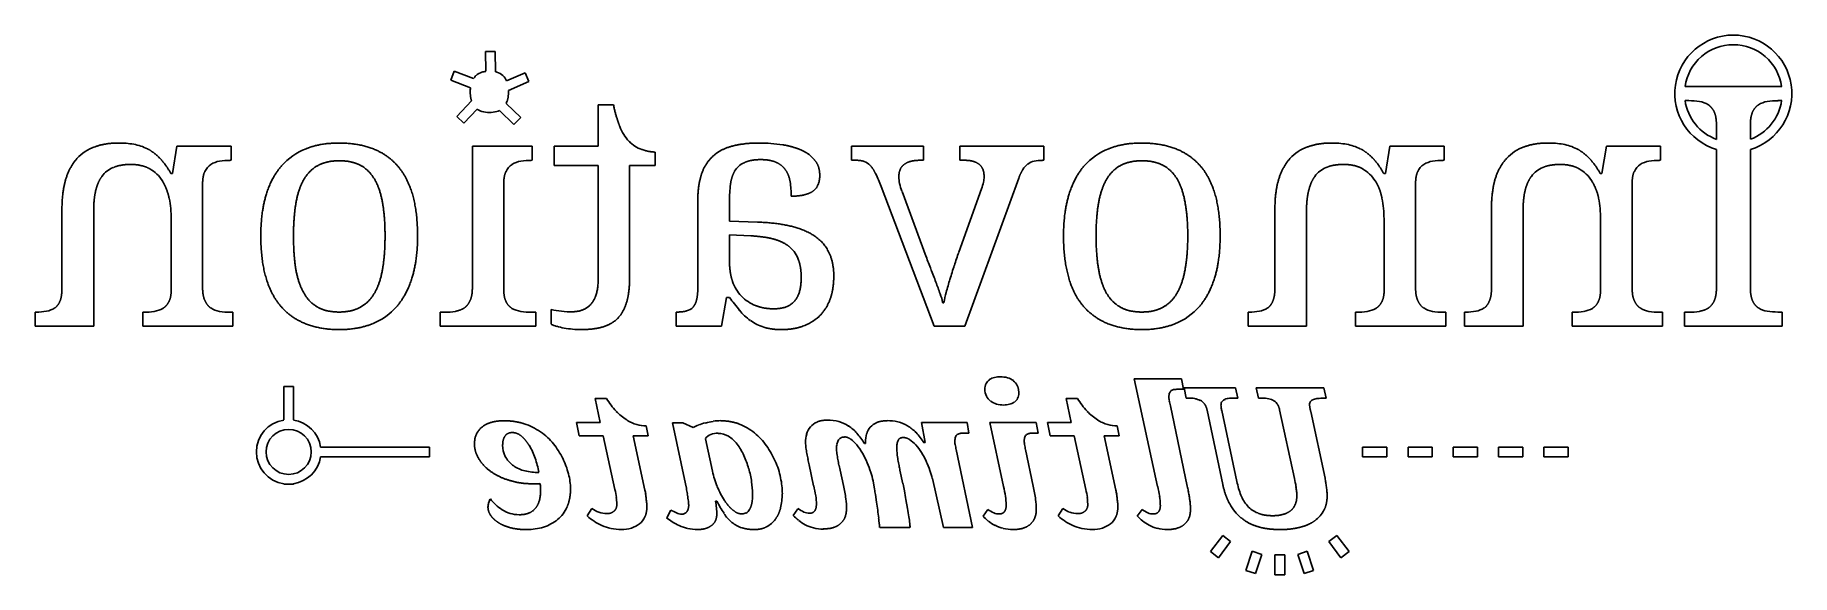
# Model space of a CAD drawing. Header units: millimetres. Extents: x -54 to 55, y -17 to 17.
import ezdxf

# ---------------------------------------------------------------- set-up
doc = ezdxf.new("R2010")
doc.units = ezdxf.units.MM

msp = doc.modelspace()

# ---------------------------------------------------------------- linework, layer by layer
for p, q in [((-25.39, 15.81), (-25.99, 15.79)), ((-25.99, 15.79), (-25.96, 14.57)), ((-25.36, 14.54), (-25.39, 15.81)), ((-27.92, 14.58), (-28.14, 14.03)), ((-26.72, 14.12), (-27.92, 14.58)), ((-23.53, 14.48), (-24.68, 13.98)), ((-23.29, 13.93), (-23.53, 14.48)), ((-28.14, 14.03), (-26.91, 13.55)), ((-24.56, 13.37), (-23.29, 13.93)), ((54.46, 13.62), (48.46, 13.62)), ((-26.85, 12.73), (-27.77, 11.77)), ((-27.33, 11.36), (-26.5, 12.23)), ((-25.12, 12.14), (-24.22, 11.27)), ((-23.8, 11.71), (-24.7, 12.57)), ((-18.04, 12.48), (-18.99, 12.48)), ((-18.99, 12.48), (-18.99, 9.92)), ((48.46, 12.75), (48.7, 12.75)), ((54.23, 12.75), (54.46, 12.75)), ((-27.77, 11.77), (-27.33, 11.36)), ((-24.22, 11.27), (-23.8, 11.71)), ((50.41, 11.25), (50.41, 10.34)), ((52.52, 10.35), (52.52, 11.25)), ((-45.14, 9.92), (-45.41, 8.23)), ((-41.77, 9.92), (-45.14, 9.92)), ((-41.77, 9.05), (-41.77, 9.92)), ((-23.08, 9.92), (-26.8, 9.92)), ((-26.8, 9.92), (-26.8, 1.12)), ((-23.08, 9.05), (-23.08, 9.92)), ((-18.99, 9.92), (-21.72, 9.92)), ((-21.72, 9.92), (-21.72, 8.73)), ((1.2, 9.92), (-3.27, 9.92)), ((-3.27, 9.92), (-3.27, 9.05)), ((1.2, 9.05), (1.2, 9.92)), ((8.66, 9.92), (3.45, 9.92)), ((3.45, 9.92), (3.45, 9.05)), ((8.66, 9.05), (8.66, 9.92)), ((30.14, 9.92), (29.87, 8.23)), ((33.51, 9.92), (30.14, 9.92)), ((33.51, 9.05), (33.51, 9.92)), ((43.58, 9.92), (43.3, 8.23)), ((46.94, 9.92), (43.58, 9.92)), ((46.94, 9.05), (46.94, 9.92)), ((-41.83, 9.05), (-41.77, 9.05)), ((-23.14, 9.05), (-23.08, 9.05)), ((-21.72, 8.73), (-18.99, 8.73)), ((-18.99, 8.73), (-18.99, 1.71)), ((-17.04, 1.77), (-17.04, 8.73)), ((-17.04, 8.73), (-15.45, 8.73)), ((-15.45, 8.73), (-15.45, 9.56)), ((-3.27, 9.05), (-3.01, 9.05)), ((1.04, 9.05), (1.2, 9.05)), ((3.45, 9.05), (3.71, 9.05)), ((8.59, 9.05), (8.66, 9.05)), ((33.45, 9.05), (33.51, 9.05)), ((46.88, 9.05), (46.94, 9.05)), ((50.41, 9.71), (50.41, 1.12)), ((52.52, 1.12), (52.52, 9.71)), ((-45.41, 8.23), (-45.51, 8.23)), ((3.76, -1.25), (7.11, 7.94)), ((29.87, 8.23), (29.76, 8.23)), ((43.3, 8.23), (43.2, 8.23)), ((-43.54, 1.12), (-43.54, 7.62)), ((-24.85, 1.02), (-24.85, 7.62)), ((-1.43, 7.42), (1.86, -1.25)), ((1.36, 3.06), (-0.13, 7.12)), ((4.8, 7.28), (3.39, 3.34)), ((31.74, 1.12), (31.74, 7.62)), ((45.18, 1.12), (45.18, 7.62)), ((-52.27, 6.04), (-52.27, 1.12)), ((-50.3, -1.25), (-50.3, 5.94)), ((-12.81, 6.52), (-12.81, 1.12)), ((-10.84, 5.27), (-10.84, 6.52)), ((23.01, 6.04), (23.01, 1.12)), ((24.97, -1.25), (24.97, 5.94)), ((36.45, 6.04), (36.45, 1.12)), ((38.41, -1.25), (38.41, 5.94)), ((-45.49, 5.41), (-45.49, 1.02)), ((-9.11, 5.21), (-10.84, 5.27)), ((-10.84, 2.73), (-10.84, 4.42)), ((-10.84, 4.42), (-9.51, 4.36)), ((29.79, 5.41), (29.79, 1.02)), ((43.22, 5.41), (43.22, 1.02)), ((-11.34, -1.25), (-11.02, 0.54)), ((-11.02, 0.54), (-10.84, 0.54)), ((2.47, 0.21), (2.4, 0.21)), ((-53.86, -0.37), (-53.94, -0.37)), ((-53.94, -0.37), (-53.94, -1.25)), ((-47.26, -0.37), (-47.26, -1.25)), ((-47.2, -0.37), (-47.26, -0.37)), ((-41.66, -0.37), (-41.83, -0.37)), ((-41.66, -1.25), (-41.66, -0.37)), ((-28.51, -0.37), (-28.79, -0.37)), ((-28.79, -0.37), (-28.79, -1.25)), ((-22.87, -0.37), (-23.14, -0.37)), ((-22.87, -1.25), (-22.87, -0.37)), ((-21.91, -0.21), (-21.91, -1.13)), ((-14.1, -0.37), (-14.16, -0.37)), ((-14.16, -0.37), (-14.16, -1.25)), ((21.41, -0.37), (21.34, -0.37)), ((21.34, -0.37), (21.34, -1.25)), ((28.01, -0.37), (28.01, -1.25)), ((28.08, -0.37), (28.01, -0.37)), ((33.62, -0.37), (33.45, -0.37)), ((33.62, -1.25), (33.62, -0.37)), ((34.85, -0.37), (34.78, -0.37)), ((34.78, -0.37), (34.78, -1.25)), ((41.45, -0.37), (41.45, -1.25)), ((41.51, -0.37), (41.45, -0.37)), ((47.06, -0.37), (46.88, -0.37)), ((47.06, -1.25), (47.06, -0.37)), ((48.7, -0.37), (48.43, -0.37)), ((48.43, -0.37), (48.43, -1.25)), ((54.49, -0.37), (54.23, -0.37)), ((54.49, -1.25), (54.49, -0.37)), ((-53.94, -1.25), (-50.3, -1.25)), ((-47.26, -1.25), (-41.66, -1.25)), ((-28.79, -1.25), (-22.87, -1.25)), ((-14.16, -1.25), (-11.34, -1.25)), ((1.86, -1.25), (3.76, -1.25)), ((21.34, -1.25), (24.97, -1.25)), ((28.01, -1.25), (33.62, -1.25)), ((34.78, -1.25), (38.41, -1.25)), ((41.45, -1.25), (47.06, -1.25)), ((48.43, -1.25), (54.49, -1.25)), ((-37.9, -5), (-38.5, -5)), ((-38.5, -5), (-38.5, -7.07)), ((-37.9, -7.07), (-37.9, -5)), ((17.22, -4.52), (14.28, -4.52)), ((14.28, -4.52), (15.73, -11.19)), ((17.08, -5.16), (17.33, -5.16)), ((17.33, -5.16), (17.22, -4.52)), ((20.56, -5.07), (17.37, -5.07)), ((17.37, -5.07), (17.5, -5.72)), ((20.7, -5.72), (20.56, -5.07)), ((26.05, -5.07), (21.85, -5.07)), ((21.85, -5.07), (21.98, -5.72)), ((26.19, -5.72), (26.05, -5.07)), ((-18.48, -5.74), (-19.18, -5.74)), ((-19.18, -5.74), (-18.87, -7.23)), ((10.76, -5.74), (10.05, -5.74)), ((10.05, -5.74), (10.36, -7.23)), ((17.57, -11.18), (16.52, -6.19)), ((17.5, -5.72), (17.66, -5.72)), ((18.8, -6.46), (19.77, -11.07)), ((20.65, -10.88), (19.71, -6.49)), ((20.54, -5.72), (20.7, -5.72)), ((21.98, -5.72), (22.14, -5.72)), ((23.3, -6.43), (24.22, -10.71)), ((26.03, -5.72), (26.19, -5.72)), ((-18.87, -7.23), (-20.33, -7.23)), ((-20.33, -7.23), (-20.17, -8.06)), ((-15.89, -8.06), (-16.02, -7.44)), ((-13.73, -7.25), (-14.38, -7.25)), ((-14.38, -7.25), (-13.58, -11.04)), ((-13.1, -7.54), (-13.73, -7.25)), ((3.9, -7.23), (1.08, -7.23)), ((1.08, -7.23), (1.31, -8.47)), ((4.01, -7.88), (3.9, -7.23)), ((5.32, -7.23), (6.16, -11.19)), ((8.2, -7.23), (5.32, -7.23)), ((8.31, -7.88), (8.2, -7.23)), ((10.36, -7.23), (8.9, -7.23)), ((8.9, -7.23), (9.06, -8.06)), ((13.34, -8.06), (13.21, -7.44)), ((26.12, -10.69), (25.23, -6.55)), ((-20.17, -8.06), (-18.68, -8.06)), ((-18.68, -8.06), (-17.95, -11.39)), ((-16.1, -11.43), (-16.83, -8.06)), ((-16.83, -8.06), (-15.89, -8.06)), ((-11.9, -10.25), (-12.33, -8.23)), ((-2.4, -8.53), (-2.47, -8.53)), ((-2.4, -8.44), (-2.4, -8.53)), ((1.31, -8.47), (1.22, -8.47)), ((3.2, -8.75), (3.17, -8.6)), ((3.79, -7.88), (4.01, -7.88)), ((7.5, -8.75), (7.47, -8.6)), ((8.09, -7.88), (8.31, -7.88)), ((9.06, -8.06), (10.55, -8.06)), ((10.55, -8.06), (11.28, -11.39)), ((13.13, -11.43), (12.41, -8.06)), ((12.41, -8.06), (13.34, -8.06)), ((-29.45, -8.75), (-36.23, -8.75)), ((-36.23, -9.35), (-29.45, -9.35)), ((-29.45, -9.35), (-29.45, -8.75)), ((4.25, -13.75), (3.23, -8.91)), ((8.01, -11.18), (7.53, -8.91)), ((29.95, -8.75), (28.45, -8.75)), ((28.45, -8.75), (28.45, -9.35)), ((28.45, -9.35), (29.95, -9.35)), ((29.95, -9.35), (29.95, -8.75)), ((32.77, -8.75), (31.27, -8.75)), ((31.27, -8.75), (31.27, -9.35)), ((31.27, -9.35), (32.77, -9.35)), ((32.77, -9.35), (32.77, -8.75)), ((35.58, -8.75), (34.08, -8.75)), ((34.08, -8.75), (34.08, -9.35)), ((34.08, -9.35), (35.58, -9.35)), ((35.58, -9.35), (35.58, -8.75)), ((38.39, -8.75), (36.89, -8.75)), ((36.89, -8.75), (36.89, -9.35)), ((36.89, -9.35), (38.39, -9.35)), ((38.39, -9.35), (38.39, -8.75)), ((41.2, -8.75), (39.7, -8.75)), ((39.7, -8.75), (39.7, -9.35)), ((39.7, -9.35), (41.2, -9.35)), ((41.2, -9.35), (41.2, -8.75)), ((-22.68, -10.32), (-22.79, -10.32)), ((-5.9, -9.85), (-5.62, -11.15)), ((-3.97, -10.18), (-4.04, -9.89)), ((-3.77, -11.14), (-3.97, -10.18)), ((-1.93, -10.85), (-1.84, -11.36)), ((-0.08, -11.04), (-0.26, -10.19)), ((1.75, -10.7), (2.43, -13.75)), ((24.22, -10.71), (24.27, -10.95)), ((-38.5, -11.03), (-38.5, -11.05)), ((-38.5, -11.05), (-37.9, -11.05)), ((-37.9, -11.05), (-37.9, -11.03)), ((-23.04, -11.03), (-22.83, -11.03)), ((-13.58, -11.04), (-13.52, -11.31)), ((-1.78, -11.7), (-1.71, -12.17)), ((-19.39, -12.56), (-19.67, -13.02)), ((-14.48, -12.66), (-14.74, -13.14)), ((-11.72, -12.11), (-11.63, -12.11)), ((-6.59, -12.58), (-6.88, -13)), ((0.2, -12.56), (0.11, -12)), ((5.19, -12.62), (4.9, -13.03)), ((9.84, -12.56), (9.56, -13.02)), ((14.76, -12.62), (14.47, -13.03)), ((-1.52, -13.75), (0.36, -13.75)), ((2.43, -13.75), (4.25, -13.75)), ((19.77, -14.24), (19.01, -15.24)), ((19.01, -15.24), (19.51, -15.62)), ((19.51, -15.62), (20.26, -14.62)), ((20.26, -14.62), (19.77, -14.24)), ((21.6, -15.22), (21.21, -16.41)), ((22.2, -15.41), (21.6, -15.22)), ((25.02, -15.22), (24.43, -15.41)), ((25.41, -16.41), (25.02, -15.22)), ((26.86, -14.24), (26.36, -14.62)), ((26.36, -14.62), (27.11, -15.62)), ((27.61, -15.24), (26.86, -14.24)), ((27.11, -15.62), (27.61, -15.24)), ((21.81, -16.6), (22.2, -15.41)), ((23.62, -15.43), (23, -15.43)), ((23, -15.43), (23, -16.68)), ((23.62, -16.68), (23.62, -15.43)), ((24.43, -15.41), (24.82, -16.6)), ((21.21, -16.41), (21.81, -16.6)), ((23, -16.68), (23.62, -16.68)), ((24.82, -16.6), (25.41, -16.41))]:
    msp.add_line(p, q)
msp.add_circle((-38.2, -9.05), 1.4)
for centre, radius, start, end in [((51.46, 13.19), 3.63, -433.0584, -106.7805), ((51.46, 13.19), 3.03, 8.3065, 171.6935), ((-25.76, 13.51), 1.14, 135.6824, 147.7426), ((-25.97, 13.69), 0.862, 105.6416, 134.4414), ((-25.76, 12.93), 1.65, 97.1348, 105.6673), ((-25.73, 12.91), 1.67, 74.4632, 77.4447), ((-25.53, 13.64), 0.912, 46.5187, 73.9766), ((-25.62, 13.57), 1.03, 23.4593, 45.6547), ((-24.79, 13.32), 2.14, 173.8321, 180.4932), ((-25.94, 12.95), 0.915, 232.1804, 253.2066), ((-25.76, 13.55), 1.54, 253.126, 270.4506), ((-25.73, 13.57), 1.56, 269.3354, 286.7348), ((-25.56, 13), 0.97, 287.1694, 297.3954), ((-25.61, 13.02), 1.01, 333.5866, 340.8738), ((51.46, 13.19), 3.03, -171.6935, -110.2346), ((48.72, 8.56), 4.19, 81.1238, 90.2021), ((49.18, 11.39), 1.32, 56.4244, 82.0572), ((51.46, 13.19), 3.03, -69.5685, -8.3065), ((53.76, 11.36), 1.35, 98.3127, 123.2774), ((54.21, 8.58), 4.16, 89.69, 98.8859), ((-14.78, 12.29), 3.09, 201.755, 221.983), ((-49.3, 7.28), 2.77, 109.8816, 137.4294), ((-48.74, 4.4), 5.72, 80.6547, 90.2462), ((-48.29, 7.19), 2.89, 62.6195, 80.5311), ((-15.64, 11.6), 1.99, 223.7137, 251.2289), ((-8.95, 1.14), 8.98, 80.9709, 90.3026), ((25.98, 7.28), 2.77, 109.8816, 137.4294), ((26.53, 4.4), 5.72, 80.6547, 90.2462), ((26.98, 7.19), 2.89, 62.6195, 80.5311), ((39.42, 7.28), 2.77, 109.8816, 137.4294), ((39.97, 4.4), 5.72, 80.6547, 90.2462), ((40.42, 7.19), 2.89, 62.6195, 80.5311), ((-42.45, 7.92), 1.04, 123.6366, 155.2495), ((-42.27, 7.58), 1.43, 98.6733, 122.1284), ((-41.85, 5.08), 3.96, 89.7131, 99.2595), ((-35.72, 6.16), 3.87, 111.145, 138.9368), ((-23.76, 7.92), 1.04, 123.6366, 155.2495), ((-23.58, 7.58), 1.43, 98.6733, 122.1284), ((-23.16, 5.08), 3.96, 89.7131, 99.2595), ((-9.35, 7.66), 1.37, 115.3428, 148.7626), ((-2.77, 8.13), 0.892, 41.9547, 71.9387), ((8.41, 7.85), 1.22, 127.3555, 148.9981), ((8.3, 7.95), 1.07, 102.5762, 125.9996), ((8.55, 6.67), 2.37, 89.0316, 101.8987), ((14.09, 6.16), 3.87, 111.145, 138.9368), ((32.82, 7.92), 1.04, 123.6366, 155.2495), ((33.01, 7.58), 1.43, 98.6733, 122.1284), ((33.43, 5.08), 3.96, 89.7131, 99.2595), ((46.26, 7.92), 1.04, 123.6366, 155.2495), ((46.44, 7.58), 1.43, 98.6733, 122.1284), ((46.86, 5.08), 3.96, 89.7131, 99.2595), ((-48.45, 7.06), 1.67, 112.4286, 143.5944), ((-47.88, 6.62), 2.17, 32.0737, 60.7485), ((-12.37, 6.85), 5.36, 359.6099, 369.321), ((-10.35, 4.07), 9.53, 20.556, 25.876), ((1.87, 8.06), 2.2, 181.1921, 191.8826), ((0.98, 8.64), 4.06, 340.3781, 346.4393), ((3.4, 8.04), 1.56, 346.8627, 359.8132), ((26.83, 7.06), 1.67, 112.4286, 143.5944), ((27.39, 6.62), 2.17, 32.0737, 60.7485), ((40.27, 7.06), 1.67, 112.4286, 143.5944), ((40.83, 6.62), 2.17, 32.0737, 60.7485), ((-51.77, 5.44), 6.28, 359.7416, 371.5057), ((-2.63, 6.57), 8.21, 173.0999, 180.3033), ((2.41, 8.16), 2.75, 191.4411, 202.0791), ((23.5, 5.44), 6.28, 359.7416, 371.5057), ((36.94, 5.44), 6.28, 359.7416, 371.5057), ((-8.25, 2.29), 1.79, 18.2774, 48.959), ((30.32, -6.23), 28.58, 160.4471, 162.156), ((105.26, 42.5), 111.13, 200.7825, 201.2157), ((-101.76, -37.86), 110.94, 20.7699, 21.211), ((39.91, -9.39), 38.68, 162.0548, 163.4032), ((-8.25, 2.35), 2.54, 198.8624, 223.2051), ((-25.92, -9.13), 29.84, 19.3609, 20.8349), ((32.33, -7.15), 30.78, 163.3709, 164.9362), ((4.89, 12.23), 19.6, 216.6239, 219.6058), ((-8.35, 2.3), 2.43, 224.0128, 248.9748), ((-3.05, -1.15), 5.62, 13.9513, 19.8691), ((8.42, -0.77), 6.03, 164.3899, 170.6804), ((-53.84, 3.43), 3.8, 269.6123, 279.2902), ((-53.4, 0.85), 1.18, 278.676, 305.5433), ((-47.18, 4.15), 4.53, 269.7764, 278.1064), ((-46.73, 1.1), 1.44, 277.3184, 300.3976), ((-42.31, 0.97), 1.31, 236.2474, 261.7268), ((-41.85, 3.78), 4.16, 261.1115, 270.3453), ((-34.43, 2.52), 3.89, 291.4422, 319.2204), ((-28.5, 3.81), 4.19, 269.7979, 278.8761), ((-23.61, 1.11), 1.45, 239.6942, 262.5672), ((-23.16, 4.14), 4.52, 261.8907, 270.2568), ((-19.85, 10.59), 11, 259.1981, 262.5743), ((-20.61, 5.07), 5.43, 263.0273, 270.3488), ((-13.71, 0.5), 0.829, 284.6295, 317.5763), ((-7.38, 2.08), 3.68, 219.4883, 233.8851), ((-7.84, 1.48), 2.92, 234.4109, 252.6594), ((-7.14, 1.31), 2.69, 287.9028, 313.567), ((15.38, 2.52), 3.89, 291.4422, 319.2204), ((21.44, 3.43), 3.8, 269.6123, 279.2902), ((21.87, 0.85), 1.18, 278.676, 305.5433), ((28.09, 4.15), 4.53, 269.7764, 278.1064), ((28.55, 1.1), 1.44, 277.3184, 300.3976), ((32.97, 0.97), 1.31, 236.2474, 261.7268), ((33.42, 3.78), 4.16, 261.1115, 270.3453), ((34.88, 3.43), 3.8, 269.6123, 279.2902), ((35.31, 0.85), 1.18, 278.676, 305.5433), ((41.53, 4.15), 4.53, 269.7764, 278.1064), ((41.99, 1.1), 1.44, 277.3184, 300.3976), ((46.41, 0.97), 1.31, 236.2474, 261.7268), ((46.86, 3.78), 4.16, 261.1115, 270.3453), ((48.72, 3.81), 4.19, 269.7979, 278.8761), ((53.76, 1.01), 1.35, 236.7226, 261.6873), ((54.21, 3.79), 4.16, 261.1141, 270.31), ((-20.95, 1.04), 2.38, 246.0231, 254.865), ((-20.25, 3.38), 4.82, 254.1577, 259.8247), ((-20.01, 4.68), 6.14, 259.7505, 264.6736), ((-20.04, 4.02), 5.48, 264.3819, 269.8032), ((5.72, -5.14), 0.712, 152.826, 181.7758), ((5.94, -5.18), 0.93, 178.5766, 206.3502), ((5.71, -5.15), 0.708, 125.2426, 151.4847), ((5.8, -5.29), 0.882, 102.784, 124.8394), ((5.97, -5.98), 1.59, 89.6538, 103.1225), ((5.98, -6.05), 1.66, 75.1062, 90.2432), ((6.17, -5.41), 0.992, 52.2383, 75.6658), ((6.22, -5.32), 0.884, 25.594, 51.3737), ((6.4, -5.41), 0.712, 333.8093, 361.4647), ((16.75, -5.49), 0.299, 125.2722, 162.5235), ((16.83, -5.65), 0.481, 96.1922, 121.9669), ((17.05, -7.29), 2.13, 89.3559, 97.3761), ((-14.78, -3.55), 4.29, 210.6107, 224.014), ((-15.26, -4.01), 3.63, 224.0581, 237.2693), ((5.9, -5.18), 0.896, 207.1556, 233.2355), ((6.05, -4.98), 1.15, 233.6106, 254.3039), ((6.16, -4.61), 1.53, 253.945, 270.1464), ((6.18, -4.65), 1.49, 269.4893, 283.9677), ((6.33, -5.27), 0.852, 283.6432, 306.0268), ((6.43, -5.41), 0.688, 306.6431, 332.7865), ((14.45, -3.55), 4.29, 210.6107, 224.014), ((13.97, -4.01), 3.63, 224.0581, 237.2693), ((17.31, -5.64), 0.878, 181.9761, 186.9485), ((18.8, -5.47), 2.38, 186.5001, 189.6146), ((20.33, -5.23), 3.93, 189.4195, 191.757), ((21.06, -5.09), 4.67, -168.3359, -166.3194), ((17.66, -8.35), 2.64, 81.8756, 90.1344), ((17.88, -6.85), 1.11, 63.8977, 82.1628), ((18.04, -6.5), 0.736, 35.9233, 63.2284), ((20, -6.11), 0.335, 143.829, 182.5921), ((21.09, -6.07), 1.43, 182.3522, 188.584), ((23.51, -5.78), 3.87, 187.5121, 190.6334), ((20.05, -6.18), 0.413, 109.6704, 140.7193), ((20.25, -6.75), 1.03, 93.7861, 109.7232), ((20.53, -9.8), 4.09, 89.8008, 94.7557), ((22.15, -8.47), 2.76, 82.0602, 90.1506), ((22.38, -6.9), 1.17, 64.8942, 82.4365), ((22.56, -6.49), 0.722, 36.9228, 64.2579), ((25.5, -6.11), 0.339, 144.2991, 182.5996), ((25.54, -6.17), 0.406, 109.3725, 140.9751), ((25.75, -6.76), 1.03, 93.9751, 109.731), ((26.01, -9.71), 3.99, 89.7756, 94.81), ((-38.2, -9.05), 2, -261.3731, -98.6269), ((-38.2, -9.05), 2, 8.6269, 81.3731), ((-24.79, -11), 3.89, 55.1998, 72.1075), ((-15.85, -4.93), 2.54, 237.2982, 253.0557), ((-15.98, -5.37), 2.07, 252.9638, 268.9844), ((-11.96, -9.6), 2.35, 109.7845, 118.7626), ((-11.25, -11.47), 4.36, 104.4402, 110.2924), ((-11.1, -12.03), 4.93, 98.8919, 104.4945), ((-11.37, -10.2), 3.09, 90.1215, 99.1255), ((-11.53, -10.64), 3.56, 51.0843, 68.7512), ((-4.93, -8.24), 1.16, 140.3867, 165.3104), ((-4.97, -8.23), 1.12, 112.9843, 139.5453), ((-4.74, -9.72), 2.64, 74.9165, 90.6807), ((-4.65, -9.29), 2.2, 57.0228, 74.3445), ((-4.85, -9.56), 2.54, 40.9762, 56.6098), ((-1.24, -8.24), 1.13, 139.8875, 164.2843), ((-1.3, -8.22), 1.07, 111.5124, 138.7716), ((-1.04, -10.02), 2.91, 77.0972, 90.4651), ((-0.88, -9.28), 2.15, 59.5705, 76.6213), ((-1.1, -9.61), 2.54, 43.8552, 59.1815), ((13.38, -4.93), 2.54, 237.2982, 253.0557), ((13.25, -5.37), 2.07, 252.9638, 268.9844), ((-23.46, -8.66), 1.46, 178.9961, 207.2433), ((-27, -10.84), 4.33, 18.8735, 30.5393), ((-24.88, -11.12), 4.04, 39.4219, 55.0272), ((-25.41, -11.56), 4.72, 26.555, 39.5399), ((-11.76, -8.63), 0.701, 110.2676, 144.8914), ((-11.56, -9.11), 1.22, 89.6074, 111.1924), ((-11.54, -9.1), 1.2, 57.9923, 90.5608), ((-11.99, -9.78), 2.02, 36.8202, 57.4376), ((-13.27, -10.77), 3.64, 24.3142, 37.1802), ((-11.81, -10.97), 3.99, 35.1195, 50.9148), ((-12.93, -11.78), 5.37, 23.5617, 35.3611), ((-4.09, -8.46), 2.03, 165.117, 180.314), ((-3.67, -8.46), 2.45, 180.3253, 188.0293), ((-2.68, -8.83), 1.52, 170.6443, 179.6572), ((-3.47, -8.68), 0.709, 152.2864, 171.5956), ((-3.69, -8.58), 0.469, 124.3233, 151.8591), ((-3.73, -8.55), 0.421, 87.326, 122.0869), ((-4.5, -9.87), 2, 38.7029, 53.6965), ((-5.71, -10.87), 3.57, 29.2079, 39.1339), ((-6.56, -11.04), 4.8, 31.5065, 40.9192), ((-0.58, -8.43), 1.82, 164.2884, 180.4074), ((1.77, -8.83), 2.23, 173.9545, 179.8892), ((0.38, -8.68), 0.836, 159.3562, 174.6387), ((-0.06, -8.51), 0.367, 127.7726, 159.3231), ((-0.63, -9.78), 1.78, 40.7422, 57.0726), ((-1.93, -10.94), 3.53, 31.5787, 41.1754), ((-2.14, -10.6), 3.98, 32.1961, 43.6594), ((4.01, -8.36), 0.868, 181.7713, 186.9261), ((5.41, -8.21), 2.28, 186.4984, 189.7346), ((3.47, -8.22), 0.306, 125.842, 162.3446), ((3.55, -8.37), 0.469, 96.4466, 122.425), ((3.76, -9.95), 2.07, 89.3048, 97.4747), ((8.32, -8.36), 0.868, 181.7713, 186.9261), ((9.72, -8.21), 2.28, 186.4984, 189.7346), ((7.78, -8.22), 0.306, 125.842, 162.3446), ((7.85, -8.37), 0.469, 96.4466, 122.425), ((8.07, -9.95), 2.07, 89.3048, 97.4747), ((-38.2, -9.05), 2, -81.3731, -8.6269), ((-23.31, -8.56), 1.64, 208.0519, 232.6468), ((-27.76, -11.16), 5.15, 9.4098, 19.4786), ((-25.27, -11.49), 4.56, 13.6699, 26.5923), ((-15.19, -11.68), 5.76, 16.0343, 24.6697), ((-12.89, -11.77), 5.34, 12.0781, 23.6423), ((1.98, -7.7), 8.15, -172.2449, -169.7309), ((3.64, -7.41), 9.83, -169.7478, -167.6323), ((-17.35, -12.02), 11.65, 10.7134, 12.4145), ((-1.49, -8.79), 2.71, 180.5655, 187.6818), ((4.23, -8.09), 8.47, -172.7632, -170.2041), ((2.85, -8.33), 7.07, 189.7297, 192.6965), ((-8.24, -12.34), 6.5, 23.7645, 29.5861), ((-7.99, -12.24), 6.22, 17.9914, 23.8711), ((2.32, -8.8), 2.78, 180.5952, 187.5904), ((6.91, -8.25), 7.41, -172.8806, -169.9309), ((40.31, -2.32), 41.33, -169.9353, -169.4283), ((-3.59, -12), 5.5, 25.4063, 31.9295), ((-3.93, -12.17), 5.87, 19.6017, 25.5034), ((7.91, -7.89), 4.79, -169.6044, -167.6454), ((12.21, -7.89), 4.79, -169.6044, -167.6454), ((-23.05, -8.2), 2.09, 232.8211, 253.7303), ((-22.82, -7.46), 2.86, 253.5208, 270.5559), ((-24.75, -11.39), 4.04, 0.4572, 13.9958), ((-6.81, -9.18), 5.2, 191.804, 202.9128), ((-15.68, -11.84), 6.28, 8.4497, 16.2166), ((-12.36, -11.68), 4.8, 0.3975, 12.3606), ((-5.92, -11.6), 4.06, 10.6214, 18.384), ((18.54, -6.41), 19.18, 190.4932, 191.3599), ((-2.15, -11.56), 3.99, 12.4526, 19.9613), ((25.68, -9.88), 5.13, 191.2939, 201.2055), ((20.44, -11.86), 5.8, 9.095, 11.642), ((-25.12, -12.37), 0.688, 143.4709, 164.8121), ((-23.56, -10.44), 2.61, 215.7622, 226.2464), ((-22.82, -9.07), 1.96, 269.8992, 276.6665), ((-24.76, -11.32), 2.19, 1.7781, 8.1217), ((-29.76, -11.49), 7.19, 0.1079, 1.8791), ((-22.37, -12.49), 4.55, 7.7234, 13.9366), ((-20.97, -12.3), 3.13, 0.5462, 7.6866), ((-22.06, -12.73), 6.11, 9.9469, 12.2986), ((-21.32, -12.61), 5.35, 7.1151, 10.0447), ((-21.18, -12.6), 5.21, 4.2232, 7.1713), ((-21.74, -13.08), 8.41, 9.7174, 12.1679), ((-23.53, -13.4), 10.22, 7.7832, 9.8349), ((-6.79, -9.23), 5.2, 202.389, 212.9993), ((-14.63, -11.71), 5.22, 0.5332, 8.7611), ((-12.34, -11.71), 2.93, 349.5059, 361.0461), ((-10.93, -11.68), 3.36, 345.3678, 360.5373), ((-14.87, -13.33), 9.51, 9.4339, 13.2278), ((-8.85, -12.34), 3.41, 0.3937, 9.6372), ((-12.92, -13.19), 9.38, 7.4824, 12.6022), ((-8.8, -12.66), 5.23, 0.8564, 7.633), ((-9.34, -12.78), 7.63, 8.1607, 10.7483), ((-12.28, -13.76), 12.51, 10.5287, 12.5664), ((-29.46, -17.02), 29.99, 9.623, 10.653), ((-6.19, -13.9), 12.65, 9.5093, 12.3706), ((2.99, -12.37), 3.34, 0.3906, 9.726), ((-1.84, -13.38), 10.09, 7.8617, 12.6183), ((6.86, -12.49), 4.55, 7.7234, 13.9366), ((8.26, -12.3), 3.13, 0.5462, 7.6866), ((7.17, -12.73), 6.11, 9.9469, 12.2986), ((7.91, -12.61), 5.35, 7.1151, 10.0447), ((8.05, -12.6), 5.21, 4.2232, 7.1713), ((3.38, -13.9), 12.65, 9.5093, 12.3706), ((12.55, -12.37), 3.34, 0.3906, 9.726), ((22.94, -10.95), 2.18, 200.9183, 221.6468), ((19.05, -12), 5.33, 8.466, 11.4218), ((17.67, -12.21), 6.72, 6.0795, 8.5028), ((21.85, -11.78), 2.52, 0.282, 6.3353), ((19.3, -12.06), 6.95, 6.7946, 9.2599), ((17.18, -12.32), 9.09, 4.9877, 6.8469), ((23.36, -11.8), 2.89, 0.6989, 5.4168), ((-24.81, -12.48), 1.02, 163.563, 180.3059), ((-23.76, -10.66), 2.31, 226.1049, 238.9078), ((-23.75, -10.65), 2.33, 238.8643, 252.2719), ((-23.91, -11.13), 1.82, 252.3311, 270.3722), ((-22.92, -11.59), 2.18, 310.3471, 336.307), ((-16.12, -8.84), 5.49, 229.7115, 235.301), ((-17.98, -10.38), 2.6, 237.0597, 247.8558), ((-18.46, -11.53), 1.35, 248.5094, 270.9064), ((-17.2, -12.59), 1.21, 309.7134, 336.1307), ((-19.28, -12.47), 3.31, 0.2473, 4.3809), ((-11.73, -7.8), 5.58, 240.5156, 244.5385), ((-13.8, -12.15), 0.763, 244.5299, 270.0212), ((-13.79, -12.54), 0.376, 268.56, 322.7197), ((-15.66, -12.36), 2.28, 1.0261, 8.4372), ((-16.04, -13.01), 4.42, 6.2084, 11.7086), ((-15.38, -12.9), 3.75, 359.9312, 365.613), ((-3.92, -8.03), 8.72, 207.9081, 213.6531), ((-9.07, -11.47), 2.54, 213.3954, 230.2128), ((-10.06, -12.33), 0.567, 269.4677, 297.1469), ((-10.06, -12.38), 0.53, 299.1989, 331.3926), ((-4.05, -10.24), 3.95, 224.143, 230.6912), ((-4.86, -9.93), 3.16, 236.7623, 244.4772), ((-5.89, -12.03), 0.828, 246.1582, 270.8272), ((-54.06, -19.72), 52.89, 7.6569, 8.2156), ((-34.86, -17.17), 33.52, 6.8667, 7.6995), ((-26.75, -17.17), 27.34, 8.5953, 9.6976), ((-13.11, -15.13), 13.56, 6.8971, 8.6793), ((7.28, -10.8), 3.27, 223.1055, 230.9417), ((6.67, -10.45), 2.63, 235.7597, 244.9616), ((5.9, -12.05), 0.854, 246.5096, 270.675), ((3.24, -12.7), 4.96, 0.8553, 8.0693), ((13.11, -8.84), 5.49, 229.7115, 235.301), ((11.25, -10.38), 2.6, 237.0597, 247.8558), ((10.77, -11.53), 1.35, 248.5094, 270.9064), ((12.03, -12.59), 1.21, 309.7134, 336.1307), ((9.95, -12.47), 3.31, 0.2473, 4.3809), ((16.89, -10.76), 3.32, 223.0921, 230.7851), ((16.24, -10.45), 2.63, 235.7596, 244.9617), ((15.46, -12.05), 0.854, 246.5098, 270.675), ((22.73, -10.94), 2.86, 207.8846, 230.7056), ((22.6, -11.21), 1.76, 222.6238, 247.9454), ((24.45, -11.86), 1.79, 305.2937, 333.4122), ((-23.4, -10.39), 3.48, 269.5786, 287.0927), ((-23.1, -11.33), 2.49, 286.9061, 309.6684), ((-17.58, -10.93), 2.94, 235.4061, 246.2455), ((-17.53, -10.82), 3.06, 246.3024, 257.3617), ((-17.57, -10.95), 2.92, 257.6499, 270.4841), ((-17.53, -11.72), 2.15, 269.4629, 286.2412), ((-17.32, -12.41), 1.42, 286.0651, 308.9673), ((-11.4, -8.75), 5.52, 232.71, 237.1636), ((-12.68, -10.72), 3.17, 237.2837, 246.2358), ((-12.74, -10.85), 3.03, 246.2355, 256.6692), ((-12.85, -11.29), 2.58, 256.8492, 270.4703), ((-9.44, -11.89), 1.98, 230.7317, 251.0459), ((-9.25, -12.32), 1.55, 297.2755, 324.0014), ((-5.06, -11.48), 2.35, 230.7365, 242.7541), ((-5.07, -11.47), 2.36, 242.9338, 256.1296), ((-5.04, -11.36), 2.48, 256.3027, 270.5856), ((-17.55, -15.1), 16.08, 5.5643, 6.9354), ((-4.85, -13.9), 3.33, 2.5554, 6.1456), ((-2.33, -13.86), 2.7, 2.32, 7.6353), ((6.69, -11.53), 2.33, 230.9769, 243.1966), ((6.76, -11.38), 2.49, 243.2098, 255.7062), ((6.73, -11.46), 2.41, 256.0328, 270.6323), ((11.65, -10.93), 2.94, 235.4061, 246.2455), ((11.7, -10.82), 3.06, 246.3024, 257.3617), ((11.66, -10.95), 2.92, 257.6499, 270.4841), ((11.7, -11.72), 2.15, 269.4629, 286.2412), ((11.91, -12.41), 1.42, 286.0651, 308.9673), ((16.27, -11.52), 2.34, 230.8026, 242.8822), ((16.3, -11.46), 2.41, 243.0124, 255.9282), ((16.3, -11.42), 2.44, 256.123, 270.5909)]:
    msp.add_arc(centre, radius, start, end)
for points in [[(-26.93, 13.3), (-26.93, 12.96), (-26.85, 12.73)], [(-24.65, 12.69), (-24.56, 12.93), (-24.56, 13.3)], [(-24.56, 13.3), (-24.56, 13.34), (-24.56, 13.37)], [(-17.65, 11.15), (-17.87, 11.68), (-18.04, 12.48)], [(49.91, 12.49), (50.14, 12.33), (50.28, 12.04)], [(50.28, 12.04), (50.41, 11.74), (50.41, 11.25)], [(52.52, 11.25), (52.52, 11.74), (52.65, 12.04)], [(52.65, 12.04), (52.78, 12.33), (53.02, 12.49)], [(-48.77, 10.12), (-49.59, 10.12), (-50.24, 9.88)], [(-35.09, 10.12), (-36.22, 10.12), (-37.12, 9.77)], [(-31.44, 8.7), (-32.68, 10.12), (-35.09, 10.12)], [(-10.66, 9.93), (-11.37, 9.75), (-11.85, 9.32)], [(-8.99, 10.12), (-9.95, 10.12), (-10.66, 9.93)], [(-6.34, 9.66), (-6.86, 9.9), (-7.54, 10.01)], [(14.72, 10.12), (13.59, 10.12), (12.7, 9.77)], [(18.38, 8.7), (17.14, 10.12), (14.72, 10.12)], [(26.51, 10.12), (25.68, 10.12), (25.04, 9.88)], [(39.94, 10.12), (39.12, 10.12), (38.47, 9.88)], [(-51.34, 9.15), (-51.79, 8.66), (-52.03, 7.89)], [(-49.08, 8.6), (-48.65, 8.79), (-48.01, 8.79)], [(-48.01, 8.79), (-47.3, 8.79), (-46.82, 8.52)], [(-46.2, 9.18), (-46.56, 9.55), (-46.96, 9.76)], [(-45.51, 8.23), (-45.84, 8.81), (-46.2, 9.18)], [(-37.26, 7.85), (-36.93, 8.43), (-36.38, 8.73)], [(-36.38, 8.73), (-35.84, 9.02), (-35.06, 9.02)], [(-35.06, 9.02), (-34.27, 9.02), (-33.73, 8.73)], [(-33.73, 8.73), (-33.19, 8.43), (-32.86, 7.85)], [(-15.45, 9.56), (-15.83, 9.56), (-16.28, 9.72)], [(-11.85, 9.32), (-12.33, 8.89), (-12.57, 8.21)], [(-9.93, 8.9), (-9.55, 9.09), (-8.91, 9.09)], [(-8.91, 9.09), (-8.31, 9.09), (-7.94, 8.92)], [(-7.94, 8.92), (-7.57, 8.75), (-7.36, 8.44)], [(-5.54, 9.04), (-5.83, 9.42), (-6.34, 9.66)], [(-5.24, 8.13), (-5.24, 8.67), (-5.54, 9.04)], [(-3.01, 9.05), (-2.71, 9.05), (-2.49, 8.98)], [(-2.11, 8.73), (-1.93, 8.54), (-1.78, 8.23)], [(-0.33, 8.02), (-0.33, 8.56), (0.01, 8.8)], [(0.01, 8.8), (0.35, 9.05), (1.04, 9.05)], [(3.71, 9.05), (4.34, 9.05), (4.65, 8.8)], [(4.65, 8.8), (4.96, 8.56), (4.96, 8.04)], [(12.55, 7.85), (12.89, 8.43), (13.43, 8.73)], [(13.43, 8.73), (13.98, 9.02), (14.76, 9.02)], [(14.76, 9.02), (15.54, 9.02), (16.08, 8.73)], [(16.08, 8.73), (16.62, 8.43), (16.96, 7.85)], [(23.94, 9.15), (23.49, 8.66), (23.25, 7.89)], [(26.19, 8.6), (26.63, 8.79), (27.26, 8.79)], [(27.26, 8.79), (27.97, 8.79), (28.46, 8.52)], [(29.08, 9.18), (28.72, 9.55), (28.32, 9.76)], [(29.76, 8.23), (29.44, 8.81), (29.08, 9.18)], [(37.38, 9.15), (36.92, 8.66), (36.68, 7.89)], [(39.63, 8.6), (40.07, 8.79), (40.7, 8.79)], [(40.7, 8.79), (41.41, 8.79), (41.89, 8.52)], [(42.51, 9.18), (42.15, 9.55), (41.75, 9.76)], [(43.2, 8.23), (42.87, 8.81), (42.51, 9.18)], [(-52.03, 7.89), (-52.27, 7.11), (-52.27, 6.04)], [(-50.18, 7.15), (-50.06, 7.68), (-49.79, 8.05)], [(-46.04, 7.77), (-45.75, 7.3), (-45.62, 6.69)], [(-43.54, 7.62), (-43.54, 8.08), (-43.4, 8.36)], [(-38.64, 8.7), (-39.27, 7.99), (-39.6, 6.9)], [(-37.75, 6.39), (-37.6, 7.27), (-37.26, 7.85)], [(-32.86, 7.85), (-32.52, 7.27), (-32.37, 6.39)], [(-30.2, 4.36), (-30.2, 7.28), (-31.44, 8.7)], [(-24.85, 7.62), (-24.85, 8.08), (-24.71, 8.36)], [(-12.57, 8.21), (-12.81, 7.52), (-12.81, 6.52)], [(-10.78, 7.55), (-10.72, 8.03), (-10.52, 8.37)], [(-7.36, 8.44), (-7.15, 8.14), (-7.08, 7.72)], [(-5.69, 7.11), (-5.24, 7.41), (-5.24, 8.13)], [(7.11, 7.94), (7.23, 8.26), (7.36, 8.47)], [(11.17, 8.7), (10.55, 7.99), (10.22, 6.9)], [(12.06, 6.39), (12.22, 7.27), (12.55, 7.85)], [(16.96, 7.85), (17.29, 7.27), (17.44, 6.39)], [(19.61, 4.36), (19.61, 7.28), (18.38, 8.7)], [(23.25, 7.89), (23.01, 7.11), (23.01, 6.04)], [(25.1, 7.15), (25.22, 7.68), (25.49, 8.05)], [(29.24, 7.77), (29.53, 7.3), (29.66, 6.69)], [(31.74, 7.62), (31.74, 8.08), (31.88, 8.36)], [(36.68, 7.89), (36.45, 7.11), (36.45, 6.04)], [(38.53, 7.15), (38.66, 7.68), (38.92, 8.05)], [(42.67, 7.77), (42.97, 7.3), (43.1, 6.69)], [(45.18, 7.62), (45.18, 8.08), (45.31, 8.36)], [(-50.3, 5.94), (-50.3, 6.62), (-50.18, 7.15)], [(-39.6, 6.9), (-39.93, 5.82), (-39.93, 4.36)], [(-7.01, 6.82), (-6.15, 6.82), (-5.69, 7.11)], [(10.22, 6.9), (9.89, 5.82), (9.89, 4.36)], [(24.97, 5.94), (24.97, 6.62), (25.1, 7.15)], [(38.41, 5.94), (38.41, 6.62), (38.53, 7.15)], [(-37.9, 4.36), (-37.9, 5.51), (-37.75, 6.39)], [(-32.37, 6.39), (-32.22, 5.51), (-32.22, 4.36)], [(11.91, 4.36), (11.91, 5.51), (12.06, 6.39)], [(17.44, 6.39), (17.6, 5.51), (17.6, 4.36)], [(-5.55, 4.34), (-6.73, 5.14), (-9.11, 5.21)], [(-39.93, 4.36), (-39.93, 1.42), (-38.68, -0.02)], [(-37.76, 2.31), (-37.9, 3.2), (-37.9, 4.36)], [(-32.22, 4.36), (-32.22, 3.2), (-32.37, 2.31)], [(-30.53, 1.8), (-30.2, 2.89), (-30.2, 4.36)], [(-9.51, 4.36), (-8.63, 4.31), (-8.03, 4.14)], [(-8.03, 4.14), (-7.44, 3.96), (-7.07, 3.64)], [(-4.37, 1.87), (-4.37, 3.53), (-5.55, 4.34)], [(9.89, 4.36), (9.89, 1.42), (11.13, -0.02)], [(12.06, 2.31), (11.91, 3.2), (11.91, 4.36)], [(17.6, 4.36), (17.6, 3.2), (17.44, 2.31)], [(19.28, 1.8), (19.61, 2.89), (19.61, 4.36)], [(-37.27, 0.83), (-37.61, 1.43), (-37.76, 2.31)], [(-32.37, 2.31), (-32.52, 1.43), (-32.86, 0.83)], [(-10.65, 1.53), (-10.84, 2.07), (-10.84, 2.73)], [(-6.55, 2.85), (-6.39, 2.38), (-6.39, 1.77)], [(12.54, 0.83), (12.21, 1.43), (12.06, 2.31)], [(17.44, 2.31), (17.29, 1.43), (16.95, 0.83)], [(-52.27, 1.12), (-52.27, 0.63), (-52.38, 0.34)], [(-43.4, 0.34), (-43.54, 0.63), (-43.54, 1.12)], [(-31.49, -0.02), (-30.86, 0.7), (-30.53, 1.8)], [(-26.8, 1.12), (-26.8, 0.63), (-26.94, 0.34)], [(-18.99, 1.71), (-18.99, 0.64), (-19.42, 0.14)], [(-17.22, 0.26), (-17.04, 0.88), (-17.04, 1.77)], [(-12.81, 1.12), (-12.81, 0.68), (-12.88, 0.4)], [(-6.39, 1.77), (-6.39, 0.79), (-6.8, 0.31)], [(-4.61, 0.39), (-4.37, 1.02), (-4.37, 1.87)], [(18.33, -0.02), (18.95, 0.7), (19.28, 1.8)], [(23.01, 1.12), (23.01, 0.63), (22.89, 0.34)], [(31.88, 0.34), (31.74, 0.63), (31.74, 1.12)], [(36.45, 1.12), (36.45, 0.63), (36.33, 0.34)], [(45.31, 0.34), (45.18, 0.63), (45.18, 1.12)], [(50.41, 1.12), (50.41, 0.63), (50.28, 0.34)], [(52.65, 0.34), (52.52, 0.63), (52.52, 1.12)], [(-52.38, 0.34), (-52.5, 0.04), (-52.71, -0.12)], [(-45.63, 0.28), (-45.77, 0), (-46, -0.14)], [(-45.49, 1.02), (-45.49, 0.56), (-45.63, 0.28)], [(-43.04, -0.12), (-43.26, 0.04), (-43.4, 0.34)], [(-36.4, -0.07), (-36.94, 0.23), (-37.27, 0.83)], [(-32.86, 0.83), (-33.2, 0.23), (-33.75, -0.07)], [(-26.94, 0.34), (-27.08, 0.04), (-27.31, -0.12)], [(-24.71, 0.28), (-24.85, 0.56), (-24.85, 1.02)], [(-24.34, -0.14), (-24.58, 0), (-24.71, 0.28)], [(-19.42, 0.14), (-19.86, -0.35), (-20.58, -0.35)], [(-17.76, -0.74), (-17.4, -0.36), (-17.22, 0.26)], [(-12.88, 0.4), (-12.95, 0.11), (-13.1, -0.06)], [(-8.08, -0.17), (-8.71, -0.17), (-9.22, 0.03)], [(-6.8, 0.31), (-7.21, -0.17), (-8.08, -0.17)], [(-5.28, -0.64), (-4.85, -0.23), (-4.61, 0.39)], [(13.42, -0.07), (12.88, 0.23), (12.54, 0.83)], [(16.95, 0.83), (16.61, 0.23), (16.07, -0.07)], [(22.89, 0.34), (22.78, 0.04), (22.56, -0.12)], [(29.65, 0.28), (29.51, 0), (29.28, -0.14)], [(29.79, 1.02), (29.79, 0.56), (29.65, 0.28)], [(32.24, -0.12), (32.01, 0.04), (31.88, 0.34)], [(36.33, 0.34), (36.21, 0.04), (36, -0.12)], [(43.08, 0.28), (42.95, 0), (42.71, -0.14)], [(43.22, 1.02), (43.22, 0.56), (43.08, 0.28)], [(45.68, -0.12), (45.45, 0.04), (45.31, 0.34)], [(50.28, 0.34), (50.14, 0.04), (49.91, -0.12)], [(53.02, -0.12), (52.78, 0.04), (52.65, 0.34)], [(-38.68, -0.02), (-37.43, -1.46), (-35.04, -1.46)], [(-35.07, -0.37), (-35.86, -0.37), (-36.4, -0.07)], [(-33.75, -0.07), (-34.29, -0.37), (-35.07, -0.37)], [(-27.31, -0.12), (-27.54, -0.27), (-27.85, -0.32)], [(-18.7, -1.29), (-18.13, -1.12), (-17.76, -0.74)], [(-13.5, -0.3), (-13.75, -0.37), (-14.1, -0.37)], [(11.13, -0.02), (12.38, -1.46), (14.78, -1.46)], [(14.74, -0.37), (13.96, -0.37), (13.42, -0.07)], [(16.07, -0.07), (15.52, -0.37), (14.74, -0.37)], [(49.91, -0.12), (49.68, -0.27), (49.37, -0.32)], [(-35.04, -1.46), (-33.91, -1.46), (-33.01, -1.1)], [(-20.06, -1.46), (-19.27, -1.46), (-18.7, -1.29)], [(-8.71, -1.31), (-8.25, -1.46), (-7.6, -1.46)], [(-7.6, -1.46), (-6.91, -1.46), (-6.31, -1.26)], [(14.78, -1.46), (15.91, -1.46), (16.8, -1.1)], [(7.11, -5.39), (7.11, -5.12), (7.02, -4.93)], [(16.43, -5.67), (16.43, -5.5), (16.46, -5.4)], [(18.64, -6.07), (18.75, -6.22), (18.8, -6.46)], [(23.14, -6.06), (23.25, -6.2), (23.3, -6.43)], [(25.23, -6.55), (25.16, -6.22), (25.16, -6.13)], [(-26.18, -7.49), (-26.67, -7.87), (-26.67, -8.55)], [(-24.83, -7.12), (-25.7, -7.12), (-26.18, -7.49)], [(-23.59, -7.3), (-24.16, -7.12), (-24.83, -7.12)], [(-10.24, -7.32), (-10.76, -7.12), (-11.38, -7.12)], [(-4.78, -7.08), (-5.15, -7.08), (-5.4, -7.19)], [(-1.06, -7.12), (-1.44, -7.12), (-1.69, -7.22)], [(-26.67, -8.55), (-26.67, -9.04), (-26.39, -9.49)], [(-24.92, -8.63), (-24.92, -8.26), (-24.76, -8.05)], [(-24.76, -8.05), (-24.61, -7.85), (-24.32, -7.85)], [(-24.32, -7.85), (-24.02, -7.85), (-23.76, -8.07)], [(-23.76, -8.07), (-23.49, -8.29), (-23.28, -8.65)], [(-3.71, -8.12), (-3.51, -8.12), (-3.32, -8.26)], [(-0.28, -8.22), (-0.2, -8.16), (-0.06, -8.16)], [(-0.06, -8.16), (0.14, -8.16), (0.34, -8.28)], [(3.15, -8.39), (3.15, -8.23), (3.18, -8.12)], [(7.45, -8.39), (7.45, -8.23), (7.49, -8.12)], [(-26.39, -9.49), (-26.12, -9.94), (-25.64, -10.28)], [(-25.64, -10.28), (-25.16, -10.62), (-24.49, -10.82)], [(-24.49, -10.82), (-23.83, -11.03), (-23.04, -11.03)], [(-22.57, -11.48), (-22.57, -12.18), (-22.9, -12.57)], [(-20.93, -12.47), (-20.71, -11.99), (-20.71, -11.36)], [(17.77, -12.62), (17.77, -12.1), (17.57, -11.18)], [(19.77, -11.07), (19.92, -11.76), (20.2, -12.28)], [(24.37, -11.77), (24.37, -12.38), (23.99, -12.69)], [(26.06, -12.66), (26.25, -12.27), (26.25, -11.77)], [(-25.83, -12.49), (-25.83, -12.71), (-25.69, -12.95)], [(-25.69, -12.95), (-25.54, -13.19), (-25.25, -13.4)], [(-22.9, -12.57), (-23.23, -12.95), (-23.89, -12.95)], [(-18, -12.72), (-18.17, -12.88), (-18.44, -12.88)], [(-17.83, -12.27), (-17.83, -12.57), (-18, -12.72)], [(-16.09, -13.08), (-15.97, -12.81), (-15.97, -12.45)], [(-13.37, -12.31), (-13.37, -12.62), (-13.49, -12.76)], [(-11.96, -13.62), (-11.63, -13.38), (-11.63, -12.9)], [(-10.62, -12.67), (-10.91, -12.44), (-11.15, -12.06)], [(-10.07, -12.9), (-10.34, -12.9), (-10.62, -12.67)], [(-9.46, -12.25), (-9.51, -12.49), (-9.6, -12.63)], [(-8, -13.23), (-7.78, -12.94), (-7.67, -12.53)], [(-5.56, -12.72), (-5.67, -12.86), (-5.87, -12.86)], [(-5.45, -12.31), (-5.45, -12.58), (-5.56, -12.72)], [(-3.95, -13.5), (-3.58, -13.17), (-3.58, -12.58)], [(6.22, -12.76), (6.11, -12.9), (5.91, -12.9)], [(6.33, -12.35), (6.33, -12.62), (6.22, -12.76)], [(7.83, -13.54), (8.2, -13.21), (8.2, -12.62)], [(11.23, -12.72), (11.06, -12.88), (10.79, -12.88)], [(11.4, -12.27), (11.4, -12.57), (11.23, -12.72)], [(13.14, -13.08), (13.26, -12.81), (13.26, -12.45)], [(15.79, -12.76), (15.68, -12.9), (15.47, -12.9)], [(15.9, -12.35), (15.9, -12.62), (15.79, -12.76)], [(17.4, -13.54), (17.77, -13.21), (17.77, -12.62)], [(22.87, -13.01), (22.32, -13.01), (21.94, -12.85)], [(23.99, -12.69), (23.61, -13.01), (22.87, -13.01)], [(-25.25, -13.4), (-24.96, -13.6), (-24.5, -13.74)], [(-24.5, -13.74), (-24.05, -13.87), (-23.42, -13.87)], [(-12.83, -13.87), (-12.29, -13.87), (-11.96, -13.62)], [(-10.08, -13.75), (-9.75, -13.87), (-9.3, -13.87)], [(-9.3, -13.87), (-8.87, -13.87), (-8.54, -13.7)], [(-5.02, -13.83), (-4.32, -13.83), (-3.95, -13.5)], [(6.76, -13.87), (7.45, -13.87), (7.83, -13.54)], [(16.32, -13.87), (17.02, -13.87), (17.4, -13.54)], [(20.92, -13.15), (21.35, -13.51), (21.95, -13.69)], [(21.95, -13.69), (22.54, -13.87), (23.31, -13.87)], [(23.31, -13.87), (24.02, -13.87), (24.57, -13.73)], [(24.57, -13.73), (25.12, -13.59), (25.49, -13.32)]]:
    msp.add_open_spline(points, degree=2)

doc.saveas('drawing.dxf')
